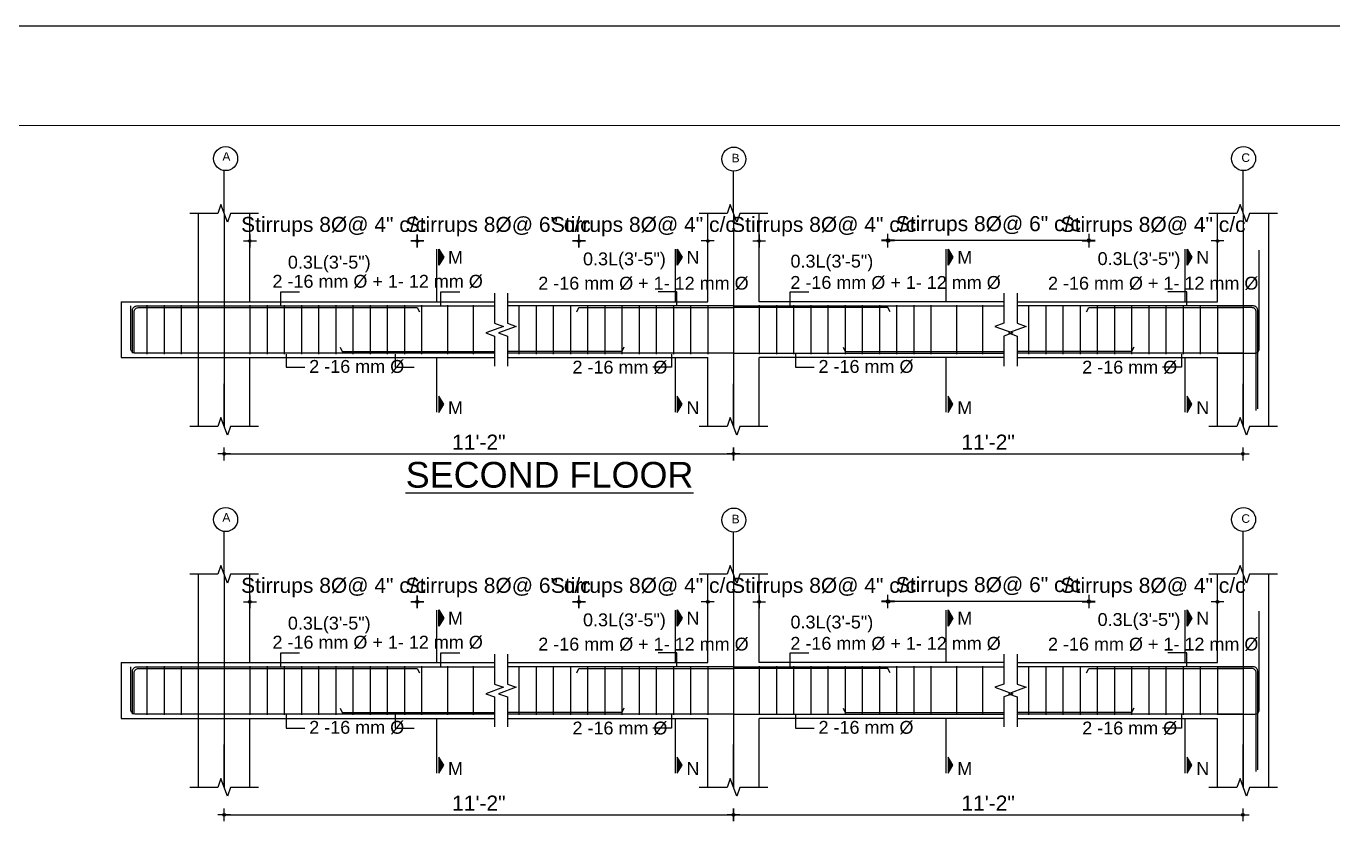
# Model space of a CAD drawing. Header units: inches. Extents: x 10143 to 20474, y -150 to 2442.
# Drawn here: x 14301 to 14910, y 1726 to 2098 of the extents above; entities that cross this region are included whole.
import ezdxf
from ezdxf.enums import TextEntityAlignment as Align

# ---------------------------------------------------------------- set-up
doc = ezdxf.new("R2010")
doc.units = ezdxf.units.IN
doc.header["$LTSCALE"] = 0.5
doc.header["$MEASUREMENT"] = 0
doc.header["$PDMODE"] = 66
doc.layers.add('DIMENSION', color=5, linetype='Continuous')
doc.layers.add('ELE1', color=3, linetype='Continuous', lineweight=9)
doc.layers.add('Toilet', color=7, linetype='Continuous', lineweight=25)
doc.styles.add('1.8', font='times.ttf', dxfattribs={"width": 0.8, "height": 6})
doc.styles.add('style1', font='arial.ttf', dxfattribs={"height": 7})
doc.dimstyles.new('1.4', dxfattribs={"dimscale": 0, "dimtxt": 6, "dimasz": 0.5, "dimexe": 2, "dimexo": 9, "dimgap": 2, "dimtad": 1, "dimdec": 0, "dimlfac": 0.5, "dimzin": 3, "dimdsep": 46, "dimlunit": 4, "dimtxsty": '1.8', "dimblk": 'DIM', "dimcen": 3, "dimdle": 3, "dimse1": 1, "dimse2": 1, "dimclrd": 256, "dimclre": 256, "dimclrt": 7, "dimadec": 1, "dimazin": 2, "dimtfac": 1, "dimtdec": 0, "dimtix": 1, "dimtofl": 0, "dimtmove": 2, "dimatfit": 3, "dimldrblk": 'ARW', "dimfxl": 2, "dimfrac": 2, "dimtolj": 2, "dimtzin": 0, "dimarcsym": 0})

# ---------------------------------------------------------------- blocks, each defined once
blk = doc.blocks.new('DIM')
at = {"layer": 'DIMENSION'}
h = blk.add_hatch(color=256, dxfattribs=at)
h.paths.add_polyline_path([(0, 1.3), (0, 0), (1.3, 0, 0.414214)])
h.paths.add_polyline_path([(1.3, 0), (0, 0), (0, -1.3, 0.414214)])
h.paths.add_polyline_path([(0, 0), (-1.3, 0, 0.414214), (0, -1.3)])
h.paths.add_polyline_path([(0, 1.3, 0.414214), (-1.3, 0), (0, 0)])
for p, q in [((-6, 0), (6, 0)), ((0, 6), (0, -6))]:
    blk.add_line(p, q, dxfattribs=at)
blk.add_circle((0, 0), 1.28, dxfattribs=at)
blk = doc.blocks.new('*D2545')
at = {"lineweight": -2, "transparency": 16777216}
for p, q in [((14405.05, 1829.06), (14404.55, 1829.06)), ((14484.05, 1829.06), (14484.55, 1829.06))]:
    blk.add_line(p, q, dxfattribs=at)
at = {"layer": 'Defpoints', "color": 0, "transparency": 16777216}
for p in [(14483.55, 1829.06), (14405.55, 1817.08), (14483.55, 1812.51)]:
    blk.add_point(p, dxfattribs=at)
at = {"lineweight": -2, "transparency": 16777216, "xscale": 0.5, "yscale": 0.5, "zscale": 0.5}
blk.add_blockref('DIM', (14405.55, 1829.06), dxfattribs=at)
at = {"lineweight": -2, "transparency": 16777216, "xscale": 0.5, "yscale": 0.5, "zscale": 0.5, "rotation": 180}
blk.add_blockref('DIM', (14483.55, 1829.06), dxfattribs=at)
at = {"color": 7, "transparency": 16777216, "insert": (14444.55, 1835.72), "char_height": 7, "attachment_point": 5, "style": 'style1'}
blk.add_mtext('\\A2;Stirrups 8%%C@ 4" c/c', dxfattribs=at)
blk = doc.blocks.new('ARW')
at = {"layer": 'DIMENSION'}
blk.add_lwpolyline([(-0.5, 0, 0, 3, 0), (-5.5, 0, 0, 0, 0), (-0.5, 0, 0, 0, 0)], format="xyseb", dxfattribs=at)
blk = doc.blocks.new('*D2546')
at = {"lineweight": -2, "transparency": 16777216}
for p, q in [((14483.05, 1829.06), (14482.55, 1829.06)), ((14559.4, 1829.06), (14559.9, 1829.06))]:
    blk.add_line(p, q, dxfattribs=at)
at = {"layer": 'Defpoints', "color": 0, "transparency": 16777216}
for p in [(14558.9, 1829.06), (14483.55, 1812.51), (14558.9, 1798)]:
    blk.add_point(p, dxfattribs=at)
at = {"lineweight": -2, "transparency": 16777216, "xscale": 0.5, "yscale": 0.5, "zscale": 0.5}
blk.add_blockref('DIM', (14483.55, 1829.06), dxfattribs=at)
at = {"lineweight": -2, "transparency": 16777216, "xscale": 0.5, "yscale": 0.5, "zscale": 0.5, "rotation": 180}
blk.add_blockref('DIM', (14558.9, 1829.06), dxfattribs=at)
at = {"color": 7, "transparency": 16777216, "insert": (14521.23, 1835.72), "char_height": 7, "attachment_point": 5, "style": 'style1'}
blk.add_mtext('\\A2;Stirrups 8%%C@ 6" c/c', dxfattribs=at)
blk = doc.blocks.new('*D2547')
at = {"lineweight": -2, "transparency": 16777216}
for p, q in [((14558.4, 1829.06), (14557.9, 1829.06)), ((14619.4, 1829.06), (14619.9, 1829.06))]:
    blk.add_line(p, q, dxfattribs=at)
at = {"layer": 'Defpoints', "color": 0, "transparency": 16777216}
for p in [(14618.9, 1829.06), (14618.9, 1815.51), (14558.9, 1798)]:
    blk.add_point(p, dxfattribs=at)
at = {"lineweight": -2, "transparency": 16777216, "xscale": 0.5, "yscale": 0.5, "zscale": 0.5}
blk.add_blockref('DIM', (14558.9, 1829.06), dxfattribs=at)
at = {"lineweight": -2, "transparency": 16777216, "xscale": 0.5, "yscale": 0.5, "zscale": 0.5, "rotation": 180}
blk.add_blockref('DIM', (14618.9, 1829.06), dxfattribs=at)
at = {"color": 7, "transparency": 16777216, "insert": (14588.9, 1835.72), "char_height": 7, "attachment_point": 5, "style": 'style1'}
blk.add_mtext('\\A2;Stirrups 8%%C@ 4" c/c', dxfattribs=at)
blk = doc.blocks.new('*D2548')
at = {"lineweight": -2, "transparency": 16777216}
for p, q in [((14642.4, 1829.06), (14641.9, 1829.06)), ((14703.4, 1829.06), (14703.9, 1829.06))]:
    blk.add_line(p, q, dxfattribs=at)
at = {"layer": 'Defpoints', "color": 0, "transparency": 16777216}
for p in [(14642.9, 1829.06), (14642.9, 1815.51), (14702.9, 1798)]:
    blk.add_point(p, dxfattribs=at)
at = {"lineweight": -2, "transparency": 16777216, "xscale": 0.5, "yscale": 0.5, "zscale": 0.5}
blk.add_blockref('DIM', (14642.9, 1829.06), dxfattribs=at)
at = {"lineweight": -2, "transparency": 16777216, "xscale": 0.5, "yscale": 0.5, "zscale": 0.5, "rotation": 180}
blk.add_blockref('DIM', (14702.9, 1829.06), dxfattribs=at)
at = {"color": 7, "transparency": 16777216, "insert": (14672.9, 1835.72), "char_height": 7, "attachment_point": 5, "style": 'style1'}
blk.add_mtext('\\A2;Stirrups 8%%C@ 4" c/c', dxfattribs=at)
blk = doc.blocks.new('*D2549')
at = {"lineweight": -2, "transparency": 16777216}
for p, q in [((14795.97, 1829.06), (14795.47, 1829.06)), ((14856.97, 1829.06), (14857.47, 1829.06))]:
    blk.add_line(p, q, dxfattribs=at)
at = {"layer": 'Defpoints', "color": 0, "transparency": 16777216}
for p in [(14856.47, 1829.06), (14856.47, 1815.51), (14796.47, 1798)]:
    blk.add_point(p, dxfattribs=at)
at = {"lineweight": -2, "transparency": 16777216, "xscale": 0.5, "yscale": 0.5, "zscale": 0.5}
blk.add_blockref('DIM', (14796.47, 1829.06), dxfattribs=at)
at = {"lineweight": -2, "transparency": 16777216, "xscale": 0.5, "yscale": 0.5, "zscale": 0.5, "rotation": 180}
blk.add_blockref('DIM', (14856.47, 1829.06), dxfattribs=at)
at = {"color": 7, "transparency": 16777216, "insert": (14826.47, 1835.72), "char_height": 7, "attachment_point": 5, "style": 'style1'}
blk.add_mtext('\\A2;Stirrups 8%%C@ 4" c/c', dxfattribs=at)
blk = doc.blocks.new('*D2552')
at = {"lineweight": -2, "transparency": 16777216}
blk.add_line((14703.4, 1829.43), (14795.97, 1829.43), dxfattribs=at)
at = {"layer": 'Defpoints', "color": 0, "transparency": 16777216}
for p in [(14796.47, 1829.43), (14702.9, 1798), (14796.47, 1798)]:
    blk.add_point(p, dxfattribs=at)
at = {"lineweight": -2, "transparency": 16777216, "xscale": 0.5, "yscale": 0.5, "zscale": 0.5, "rotation": 180}
blk.add_blockref('DIM', (14702.9, 1829.43), dxfattribs=at)
at = {"lineweight": -2, "transparency": 16777216, "xscale": 0.5, "yscale": 0.5, "zscale": 0.5}
blk.add_blockref('DIM', (14796.47, 1829.43), dxfattribs=at)
at = {"color": 7, "transparency": 16777216, "insert": (14749.69, 1836.09), "char_height": 7, "attachment_point": 5, "style": 'style1'}
blk.add_mtext('\\A2;Stirrups 8%%C@ 6" c/c', dxfattribs=at)
blk = doc.blocks.new('*D2544')
at = {"lineweight": -2, "transparency": 16777216}
blk.add_line((14394.05, 1729.75), (14630.4, 1729.75), dxfattribs=at)
at = {"layer": 'Defpoints', "color": 0, "transparency": 16777216}
for p in [(14393.55, 1742.56), (14630.9, 1742.56), (14630.9, 1729.75)]:
    blk.add_point(p, dxfattribs=at)
at = {"lineweight": -2, "transparency": 16777216, "xscale": 0.5, "yscale": 0.5, "zscale": 0.5, "rotation": 180}
blk.add_blockref('DIM', (14393.55, 1729.75), dxfattribs=at)
at = {"lineweight": -2, "transparency": 16777216, "xscale": 0.5, "yscale": 0.5, "zscale": 0.5}
blk.add_blockref('DIM', (14630.9, 1729.75), dxfattribs=at)
at = {"color": 7, "transparency": 16777216, "insert": (14512.23, 1735.26), "char_height": 7, "attachment_point": 5, "style": 'style1'}
blk.add_mtext('\\A2;{\\fArial TUR|b0|i0|c162|p34;11\'-}2{\\fArial TUR|b0|i0|c162|p34;"}', dxfattribs=at)
blk = doc.blocks.new('*D2550')
at = {"lineweight": -2, "transparency": 16777216}
blk.add_line((14631.4, 1729.75), (14867.75, 1729.75), dxfattribs=at)
at = {"layer": 'Defpoints', "color": 0, "transparency": 16777216}
for p in [(14630.9, 1742.56), (14868.25, 1742.56), (14868.25, 1729.75)]:
    blk.add_point(p, dxfattribs=at)
at = {"lineweight": -2, "transparency": 16777216, "xscale": 0.5, "yscale": 0.5, "zscale": 0.5, "rotation": 180}
blk.add_blockref('DIM', (14630.9, 1729.75), dxfattribs=at)
at = {"lineweight": -2, "transparency": 16777216, "xscale": 0.5, "yscale": 0.5, "zscale": 0.5}
blk.add_blockref('DIM', (14868.25, 1729.75), dxfattribs=at)
at = {"color": 7, "transparency": 16777216, "insert": (14749.58, 1735.26), "char_height": 7, "attachment_point": 5, "style": 'style1'}
blk.add_mtext('\\A2;{\\fArial TUR|b0|i0|c162|p34;1}1{\\fArial TUR|b0|i0|c162|p34;\'-}2{\\fArial TUR|b0|i0|c162|p34;"}', dxfattribs=at)
blk = doc.blocks.new('*D2553')
at = {"lineweight": -2, "transparency": 16777216}
for p, q in [((14405.05, 1997.35), (14404.55, 1997.35)), ((14484.05, 1997.35), (14484.55, 1997.35))]:
    blk.add_line(p, q, dxfattribs=at)
at = {"layer": 'Defpoints', "color": 0, "transparency": 16777216}
for p in [(14483.55, 1997.35), (14405.55, 1985.37), (14483.55, 1980.81)]:
    blk.add_point(p, dxfattribs=at)
at = {"lineweight": -2, "transparency": 16777216, "xscale": 0.5, "yscale": 0.5, "zscale": 0.5}
blk.add_blockref('DIM', (14405.55, 1997.35), dxfattribs=at)
at = {"lineweight": -2, "transparency": 16777216, "xscale": 0.5, "yscale": 0.5, "zscale": 0.5, "rotation": 180}
blk.add_blockref('DIM', (14483.55, 1997.35), dxfattribs=at)
at = {"color": 7, "transparency": 16777216, "insert": (14444.55, 2004.01), "char_height": 7, "attachment_point": 5, "style": 'style1'}
blk.add_mtext('\\A2;Stirrups 8%%C@ 4" c/c', dxfattribs=at)
blk = doc.blocks.new('*D2554')
at = {"lineweight": -2, "transparency": 16777216}
for p, q in [((14483.05, 1997.35), (14482.55, 1997.35)), ((14559.4, 1997.35), (14559.9, 1997.35))]:
    blk.add_line(p, q, dxfattribs=at)
at = {"layer": 'Defpoints', "color": 0, "transparency": 16777216}
for p in [(14558.9, 1997.35), (14483.55, 1980.81), (14558.9, 1966.29)]:
    blk.add_point(p, dxfattribs=at)
at = {"lineweight": -2, "transparency": 16777216, "xscale": 0.5, "yscale": 0.5, "zscale": 0.5}
blk.add_blockref('DIM', (14483.55, 1997.35), dxfattribs=at)
at = {"lineweight": -2, "transparency": 16777216, "xscale": 0.5, "yscale": 0.5, "zscale": 0.5, "rotation": 180}
blk.add_blockref('DIM', (14558.9, 1997.35), dxfattribs=at)
at = {"color": 7, "transparency": 16777216, "insert": (14521.23, 2004.01), "char_height": 7, "attachment_point": 5, "style": 'style1'}
blk.add_mtext('\\A2;Stirrups 8%%C@ 6" c/c', dxfattribs=at)
blk = doc.blocks.new('*D2555')
at = {"lineweight": -2, "transparency": 16777216}
for p, q in [((14558.4, 1997.35), (14557.9, 1997.35)), ((14619.4, 1997.35), (14619.9, 1997.35))]:
    blk.add_line(p, q, dxfattribs=at)
at = {"layer": 'Defpoints', "color": 0, "transparency": 16777216}
for p in [(14618.9, 1997.35), (14618.9, 1983.81), (14558.9, 1966.29)]:
    blk.add_point(p, dxfattribs=at)
at = {"lineweight": -2, "transparency": 16777216, "xscale": 0.5, "yscale": 0.5, "zscale": 0.5}
blk.add_blockref('DIM', (14558.9, 1997.35), dxfattribs=at)
at = {"lineweight": -2, "transparency": 16777216, "xscale": 0.5, "yscale": 0.5, "zscale": 0.5, "rotation": 180}
blk.add_blockref('DIM', (14618.9, 1997.35), dxfattribs=at)
at = {"color": 7, "transparency": 16777216, "insert": (14588.9, 2004.01), "char_height": 7, "attachment_point": 5, "style": 'style1'}
blk.add_mtext('\\A2;Stirrups 8%%C@ 4" c/c', dxfattribs=at)
blk = doc.blocks.new('*D2556')
at = {"lineweight": -2, "transparency": 16777216}
for p, q in [((14642.4, 1997.35), (14641.9, 1997.35)), ((14703.4, 1997.35), (14703.9, 1997.35))]:
    blk.add_line(p, q, dxfattribs=at)
at = {"layer": 'Defpoints', "color": 0, "transparency": 16777216}
for p in [(14642.9, 1997.35), (14642.9, 1983.81), (14702.9, 1966.29)]:
    blk.add_point(p, dxfattribs=at)
at = {"lineweight": -2, "transparency": 16777216, "xscale": 0.5, "yscale": 0.5, "zscale": 0.5}
blk.add_blockref('DIM', (14642.9, 1997.35), dxfattribs=at)
at = {"lineweight": -2, "transparency": 16777216, "xscale": 0.5, "yscale": 0.5, "zscale": 0.5, "rotation": 180}
blk.add_blockref('DIM', (14702.9, 1997.35), dxfattribs=at)
at = {"color": 7, "transparency": 16777216, "insert": (14672.9, 2004.01), "char_height": 7, "attachment_point": 5, "style": 'style1'}
blk.add_mtext('\\A2;Stirrups 8%%C@ 4" c/c', dxfattribs=at)
blk = doc.blocks.new('*D2557')
at = {"lineweight": -2, "transparency": 16777216}
for p, q in [((14795.97, 1997.35), (14795.47, 1997.35)), ((14856.97, 1997.35), (14857.47, 1997.35))]:
    blk.add_line(p, q, dxfattribs=at)
at = {"layer": 'Defpoints', "color": 0, "transparency": 16777216}
for p in [(14856.47, 1997.35), (14856.47, 1983.81), (14796.47, 1966.29)]:
    blk.add_point(p, dxfattribs=at)
at = {"lineweight": -2, "transparency": 16777216, "xscale": 0.5, "yscale": 0.5, "zscale": 0.5}
blk.add_blockref('DIM', (14796.47, 1997.35), dxfattribs=at)
at = {"lineweight": -2, "transparency": 16777216, "xscale": 0.5, "yscale": 0.5, "zscale": 0.5, "rotation": 180}
blk.add_blockref('DIM', (14856.47, 1997.35), dxfattribs=at)
at = {"color": 7, "transparency": 16777216, "insert": (14826.47, 2004.01), "char_height": 7, "attachment_point": 5, "style": 'style1'}
blk.add_mtext('\\A2;Stirrups 8%%C@ 4" c/c', dxfattribs=at)
blk = doc.blocks.new('*D2560')
at = {"lineweight": -2, "transparency": 16777216}
blk.add_line((14703.4, 1997.72), (14795.97, 1997.72), dxfattribs=at)
at = {"layer": 'Defpoints', "color": 0, "transparency": 16777216}
for p in [(14796.47, 1997.72), (14702.9, 1966.29), (14796.47, 1966.29)]:
    blk.add_point(p, dxfattribs=at)
at = {"lineweight": -2, "transparency": 16777216, "xscale": 0.5, "yscale": 0.5, "zscale": 0.5, "rotation": 180}
blk.add_blockref('DIM', (14702.9, 1997.72), dxfattribs=at)
at = {"lineweight": -2, "transparency": 16777216, "xscale": 0.5, "yscale": 0.5, "zscale": 0.5}
blk.add_blockref('DIM', (14796.47, 1997.72), dxfattribs=at)
at = {"color": 7, "transparency": 16777216, "insert": (14749.69, 2004.38), "char_height": 7, "attachment_point": 5, "style": 'style1'}
blk.add_mtext('\\A2;Stirrups 8%%C@ 6" c/c', dxfattribs=at)
blk = doc.blocks.new('*D2558')
at = {"lineweight": -2, "transparency": 16777216}
blk.add_line((14394.05, 1898.04), (14630.4, 1898.04), dxfattribs=at)
at = {"layer": 'Defpoints', "color": 0, "transparency": 16777216}
for p in [(14393.55, 1910.85), (14630.9, 1910.85), (14630.9, 1898.04)]:
    blk.add_point(p, dxfattribs=at)
at = {"lineweight": -2, "transparency": 16777216, "xscale": 0.5, "yscale": 0.5, "zscale": 0.5, "rotation": 180}
blk.add_blockref('DIM', (14393.55, 1898.04), dxfattribs=at)
at = {"lineweight": -2, "transparency": 16777216, "xscale": 0.5, "yscale": 0.5, "zscale": 0.5}
blk.add_blockref('DIM', (14630.9, 1898.04), dxfattribs=at)
at = {"color": 7, "transparency": 16777216, "insert": (14512.23, 1903.56), "char_height": 7, "attachment_point": 5, "style": 'style1'}
blk.add_mtext('\\A2;{\\fArial TUR|b0|i0|c162|p34;11\'-}2{\\fArial TUR|b0|i0|c162|p34;"}', dxfattribs=at)
blk = doc.blocks.new('*D2559')
at = {"lineweight": -2, "transparency": 16777216}
blk.add_line((14631.4, 1898.04), (14867.75, 1898.04), dxfattribs=at)
at = {"layer": 'Defpoints', "color": 0, "transparency": 16777216}
for p in [(14630.9, 1910.85), (14868.25, 1910.85), (14868.25, 1898.04)]:
    blk.add_point(p, dxfattribs=at)
at = {"lineweight": -2, "transparency": 16777216, "xscale": 0.5, "yscale": 0.5, "zscale": 0.5, "rotation": 180}
blk.add_blockref('DIM', (14630.9, 1898.04), dxfattribs=at)
at = {"lineweight": -2, "transparency": 16777216, "xscale": 0.5, "yscale": 0.5, "zscale": 0.5}
blk.add_blockref('DIM', (14868.25, 1898.04), dxfattribs=at)
at = {"color": 7, "transparency": 16777216, "insert": (14749.58, 1903.56), "char_height": 7, "attachment_point": 5, "style": 'style1'}
blk.add_mtext('\\A2;{\\fArial TUR|b0|i0|c162|p34;1}1{\\fArial TUR|b0|i0|c162|p34;\'-}2{\\fArial TUR|b0|i0|c162|p34;"}', dxfattribs=at)

msp = doc.modelspace()

# ---------------------------------------------------------------- hatches: boundary and pattern name
for points in [[(14493.54, 1993.59), (14493.54, 1986.09), (14495.85, 1989.84)], [(14604.7, 1993.59), (14604.7, 1986.09), (14607.01, 1989.84)], [(14730.89, 1993.59), (14730.89, 1986.09), (14733.2, 1989.84)], [(14842.27, 1993.59), (14842.27, 1986.09), (14844.58, 1989.84)], [(14493.54, 1917.45), (14493.54, 1924.95), (14495.85, 1921.2)], [(14604.7, 1917.45), (14604.7, 1924.95), (14607.01, 1921.2)], [(14730.89, 1917.45), (14730.89, 1924.95), (14733.2, 1921.2)], [(14842.27, 1917.45), (14842.27, 1924.95), (14844.58, 1921.2)], [(14493.54, 1825.3), (14493.54, 1817.8), (14495.85, 1821.55)], [(14604.7, 1825.3), (14604.7, 1817.8), (14607.01, 1821.55)], [(14730.89, 1825.3), (14730.89, 1817.8), (14733.2, 1821.55)], [(14842.27, 1825.3), (14842.27, 1817.8), (14844.58, 1821.55)], [(14493.54, 1749.16), (14493.54, 1756.66), (14495.85, 1752.91)], [(14604.7, 1749.16), (14604.7, 1756.66), (14607.01, 1752.91)], [(14730.89, 1749.16), (14730.89, 1756.66), (14733.2, 1752.91)], [(14842.27, 1749.16), (14842.27, 1756.66), (14844.58, 1752.91)]]:
    msp.add_hatch(color=256).paths.add_polyline_path(points)

# ---------------------------------------------------------------- linework, layer by layer
for p, q in [((14393.55, 2010.21), (14393.55, 2030.16)), ((14630.9, 2010.21), (14630.9, 2030.16)), ((14868.47, 2010.21), (14868.47, 2030.16)), ((14381.55, 1943.04), (14381.55, 2010.21)), ((14393.55, 2010.21), (14393.55, 1910.85)), ((14405.55, 1969.04), (14405.55, 2010.21)), ((14618.9, 1969.04), (14618.9, 2010.21)), ((14630.9, 2010.21), (14630.9, 1910.85)), ((14642.9, 1969.04), (14642.9, 2010.21)), ((14856.47, 1969.04), (14856.47, 2010.21)), ((14868.47, 2010.21), (14868.47, 1910.85)), ((14880.47, 1966.29), (14880.47, 2010.21)), ((14492.68, 1969.04), (14492.68, 1993.54)), ((14603.85, 1969.04), (14603.85, 1993.54)), ((14730.04, 1969.04), (14730.04, 1993.54)), ((14841.41, 1969.04), (14841.41, 1993.54)), ((14345.55, 1969.04), (14519.55, 1969.04)), ((14357.55, 1967.44), (14357.55, 1944.64)), ((14365.55, 1967.44), (14365.55, 1944.64)), ((14373.55, 1967.44), (14373.55, 1944.64)), ((14405.55, 1967.44), (14405.55, 1944.64)), ((14413.55, 1967.44), (14413.55, 1944.64)), ((14421.55, 1967.44), (14421.55, 1944.64)), ((14429.55, 1967.44), (14429.55, 1944.64)), ((14437.55, 1967.44), (14437.55, 1944.64)), ((14445.55, 1967.44), (14445.55, 1944.64)), ((14453.55, 1967.44), (14453.55, 1944.64)), ((14461.55, 1967.44), (14461.55, 1944.64)), ((14469.55, 1967.44), (14469.55, 1944.64)), ((14477.55, 1967.44), (14477.55, 1944.64)), ((14485.55, 1967.44), (14485.55, 1944.64)), ((14497.55, 1967.44), (14497.55, 1944.64)), ((14509.55, 1967.44), (14509.55, 1944.64)), ((14525.55, 1969.04), (14618.9, 1969.04)), ((14530.9, 1967.44), (14530.9, 1944.64)), ((14538.9, 1967.44), (14538.9, 1944.64)), ((14546.9, 1967.44), (14546.9, 1944.64)), ((14554.9, 1967.44), (14554.9, 1944.64)), ((14562.9, 1967.44), (14562.9, 1944.64)), ((14570.9, 1967.44), (14570.9, 1944.64)), ((14578.9, 1967.44), (14578.9, 1944.64)), ((14586.9, 1967.44), (14586.9, 1944.64)), ((14594.9, 1967.44), (14594.9, 1944.64)), ((14602.9, 1967.44), (14602.9, 1944.64)), ((14610.9, 1967.44), (14610.9, 1944.64)), ((14618.9, 1967.44), (14618.9, 1944.64)), ((14756.9, 1969.04), (14642.9, 1969.04)), ((14642.9, 1967.44), (14642.9, 1944.64)), ((14650.9, 1967.44), (14650.9, 1944.64)), ((14658.9, 1967.44), (14658.9, 1944.64)), ((14666.9, 1967.44), (14666.9, 1944.64)), ((14674.9, 1967.44), (14674.9, 1944.64)), ((14682.9, 1967.44), (14682.9, 1944.64)), ((14690.9, 1967.44), (14690.9, 1944.64)), ((14698.9, 1967.44), (14698.9, 1944.64)), ((14706.9, 1967.44), (14706.9, 1944.64)), ((14714.9, 1967.44), (14714.9, 1944.64)), ((14722.9, 1967.44), (14722.9, 1944.64)), ((14734.9, 1967.44), (14734.9, 1944.64)), ((14746.9, 1967.44), (14746.9, 1944.64)), ((14763.12, 1969.04), (14856.47, 1969.04)), ((14768.47, 1967.44), (14768.47, 1944.64)), ((14776.47, 1967.44), (14776.47, 1944.64)), ((14784.47, 1967.44), (14784.47, 1944.64)), ((14792.47, 1967.44), (14792.47, 1944.64)), ((14800.47, 1967.44), (14800.47, 1944.64)), ((14808.47, 1967.44), (14808.47, 1944.64)), ((14816.47, 1967.44), (14816.47, 1944.64)), ((14824.47, 1967.44), (14824.47, 1944.64)), ((14832.47, 1967.44), (14832.47, 1944.64)), ((14840.47, 1967.44), (14840.47, 1944.64)), ((14848.47, 1967.44), (14848.47, 1944.64)), ((14856.47, 1967.44), (14856.47, 1944.64)), ((14630.9, 1967.04), (14525.55, 1967.04)), ((14630.9, 1967.04), (14756.9, 1967.04)), ((14868.47, 1967.04), (14763.12, 1967.04)), ((14880.47, 1910.85), (14880.47, 1966.29)), ((14345.55, 1943.04), (14519.55, 1943.04)), ((14381.55, 1910.85), (14381.55, 1943.04)), ((14405.55, 1910.85), (14405.55, 1943.04)), ((14492.68, 1917.5), (14492.68, 1943.04)), ((14630.9, 1945.04), (14525.55, 1945.04)), ((14525.55, 1943.04), (14618.9, 1943.04)), ((14603.85, 1917.5), (14603.85, 1943.04)), ((14618.9, 1910.85), (14618.9, 1943.04)), ((14630.9, 1945.04), (14756.9, 1945.04)), ((14756.9, 1943.04), (14642.9, 1943.04)), ((14642.9, 1910.85), (14642.9, 1943.04)), ((14730.04, 1917.5), (14730.04, 1943.04)), ((14868.47, 1945.04), (14763.12, 1945.04)), ((14763.12, 1943.04), (14856.47, 1943.04)), ((14841.41, 1917.5), (14841.41, 1943.04)), ((14856.47, 1910.85), (14856.47, 1943.04)), ((14393.55, 1910.85), (14393.55, 1930.8)), ((14630.9, 1910.85), (14630.9, 1930.8)), ((14868.47, 1910.85), (14868.47, 1930.8)), ((14393.55, 1841.92), (14393.55, 1861.87)), ((14630.9, 1841.92), (14630.9, 1861.87)), ((14868.47, 1841.92), (14868.47, 1861.87)), ((14381.55, 1774.75), (14381.55, 1841.92)), ((14393.55, 1841.92), (14393.55, 1742.56)), ((14405.55, 1800.75), (14405.55, 1841.92)), ((14618.9, 1800.75), (14618.9, 1841.92)), ((14630.9, 1841.92), (14630.9, 1742.56)), ((14642.9, 1800.75), (14642.9, 1841.92)), ((14856.47, 1800.75), (14856.47, 1841.92)), ((14868.47, 1841.92), (14868.47, 1742.56)), ((14880.47, 1798), (14880.47, 1841.92)), ((14492.68, 1800.75), (14492.68, 1825.25)), ((14603.85, 1800.75), (14603.85, 1825.25)), ((14730.04, 1800.75), (14730.04, 1825.25)), ((14841.41, 1800.75), (14841.41, 1825.25)), ((14345.55, 1800.75), (14519.55, 1800.75)), ((14357.55, 1799.15), (14357.55, 1776.35)), ((14365.55, 1799.15), (14365.55, 1776.35)), ((14373.55, 1799.15), (14373.55, 1776.35)), ((14405.55, 1799.15), (14405.55, 1776.35)), ((14413.55, 1799.15), (14413.55, 1776.35)), ((14421.55, 1799.15), (14421.55, 1776.35)), ((14429.55, 1799.15), (14429.55, 1776.35)), ((14437.55, 1799.15), (14437.55, 1776.35)), ((14445.55, 1799.15), (14445.55, 1776.35)), ((14453.55, 1799.15), (14453.55, 1776.35)), ((14461.55, 1799.15), (14461.55, 1776.35)), ((14469.55, 1799.15), (14469.55, 1776.35)), ((14477.55, 1799.15), (14477.55, 1776.35)), ((14485.55, 1799.15), (14485.55, 1776.35)), ((14497.55, 1799.15), (14497.55, 1776.35)), ((14509.55, 1799.15), (14509.55, 1776.35)), ((14525.55, 1800.75), (14618.9, 1800.75)), ((14630.9, 1798.75), (14525.55, 1798.75)), ((14530.9, 1799.15), (14530.9, 1776.35)), ((14538.9, 1799.15), (14538.9, 1776.35)), ((14546.9, 1799.15), (14546.9, 1776.35)), ((14554.9, 1799.15), (14554.9, 1776.35)), ((14562.9, 1799.15), (14562.9, 1776.35)), ((14570.9, 1799.15), (14570.9, 1776.35)), ((14578.9, 1799.15), (14578.9, 1776.35)), ((14586.9, 1799.15), (14586.9, 1776.35)), ((14594.9, 1799.15), (14594.9, 1776.35)), ((14602.9, 1799.15), (14602.9, 1776.35)), ((14610.9, 1799.15), (14610.9, 1776.35)), ((14618.9, 1799.15), (14618.9, 1776.35)), ((14630.9, 1798.75), (14756.9, 1798.75)), ((14756.9, 1800.75), (14642.9, 1800.75)), ((14642.9, 1799.15), (14642.9, 1776.35)), ((14650.9, 1799.15), (14650.9, 1776.35)), ((14658.9, 1799.15), (14658.9, 1776.35)), ((14666.9, 1799.15), (14666.9, 1776.35)), ((14674.9, 1799.15), (14674.9, 1776.35)), ((14682.9, 1799.15), (14682.9, 1776.35)), ((14690.9, 1799.15), (14690.9, 1776.35)), ((14698.9, 1799.15), (14698.9, 1776.35)), ((14706.9, 1799.15), (14706.9, 1776.35)), ((14714.9, 1799.15), (14714.9, 1776.35)), ((14722.9, 1799.15), (14722.9, 1776.35)), ((14734.9, 1799.15), (14734.9, 1776.35)), ((14746.9, 1799.15), (14746.9, 1776.35)), ((14763.12, 1800.75), (14856.47, 1800.75)), ((14868.47, 1798.75), (14763.12, 1798.75)), ((14768.47, 1799.15), (14768.47, 1776.35)), ((14776.47, 1799.15), (14776.47, 1776.35)), ((14784.47, 1799.15), (14784.47, 1776.35)), ((14792.47, 1799.15), (14792.47, 1776.35)), ((14800.47, 1799.15), (14800.47, 1776.35)), ((14808.47, 1799.15), (14808.47, 1776.35)), ((14816.47, 1799.15), (14816.47, 1776.35)), ((14824.47, 1799.15), (14824.47, 1776.35)), ((14832.47, 1799.15), (14832.47, 1776.35)), ((14840.47, 1799.15), (14840.47, 1776.35)), ((14848.47, 1799.15), (14848.47, 1776.35)), ((14856.47, 1799.15), (14856.47, 1776.35)), ((14880.47, 1742.56), (14880.47, 1798)), ((14345.55, 1774.75), (14519.55, 1774.75)), ((14381.55, 1742.56), (14381.55, 1774.75)), ((14405.55, 1742.56), (14405.55, 1774.75)), ((14492.68, 1749.21), (14492.68, 1774.75)), ((14630.9, 1776.75), (14525.55, 1776.75)), ((14525.55, 1774.75), (14618.9, 1774.75)), ((14603.85, 1749.21), (14603.85, 1774.75)), ((14618.9, 1742.56), (14618.9, 1774.75)), ((14630.9, 1776.75), (14756.9, 1776.75)), ((14756.9, 1774.75), (14642.9, 1774.75)), ((14642.9, 1742.56), (14642.9, 1774.75)), ((14730.04, 1749.21), (14730.04, 1774.75)), ((14868.47, 1776.75), (14763.12, 1776.75)), ((14763.12, 1774.75), (14856.47, 1774.75)), ((14841.41, 1749.21), (14841.41, 1774.75)), ((14856.47, 1742.56), (14856.47, 1774.75)), ((14393.55, 1742.56), (14393.55, 1762.51)), ((14630.9, 1742.56), (14630.9, 1762.51)), ((14868.47, 1742.56), (14868.47, 1762.51))]:
    msp.add_line(p, q)
for points in [[(14409.55, 2010.21), (14396.55, 2010.21), (14395.05, 2006.09), (14392.05, 2014.33), (14390.55, 2010.21), (14377.55, 2010.21)], [(14646.9, 2010.21), (14633.9, 2010.21), (14632.4, 2006.09), (14629.4, 2014.33), (14627.9, 2010.21), (14614.9, 2010.21)], [(14884.47, 2010.21), (14871.47, 2010.21), (14869.97, 2006.09), (14866.97, 2014.33), (14865.47, 2010.21), (14852.47, 2010.21)], [(14493.54, 1986.09), (14493.54, 1993.59), (14495.85, 1989.84), (14493.54, 1986.09)], [(14604.7, 1986.09), (14604.7, 1993.59), (14607.01, 1989.84), (14604.7, 1986.09)], [(14730.89, 1986.09), (14730.89, 1993.59), (14733.2, 1989.84), (14730.89, 1986.09)], [(14842.27, 1986.09), (14842.27, 1993.59), (14844.58, 1989.84), (14842.27, 1986.09)], [(14519.55, 1973.04), (14519.55, 1959.04), (14523.67, 1957.54), (14515.43, 1954.54), (14519.55, 1953.04), (14519.55, 1939.04)], [(14519.55, 1973.04), (14519.55, 1959.04), (14523.67, 1957.54), (14515.43, 1954.54), (14519.55, 1953.04), (14519.55, 1939.04)], [(14525.55, 1973.04), (14525.55, 1959.04), (14529.67, 1957.54), (14521.43, 1954.54), (14525.55, 1953.04), (14525.55, 1939.04)], [(14525.55, 1973.04), (14525.55, 1959.04), (14529.67, 1957.54), (14521.43, 1954.54), (14525.55, 1953.04), (14525.55, 1939.04)], [(14756.9, 1973.04), (14756.9, 1959.04), (14752.78, 1957.54), (14761.02, 1954.54), (14756.9, 1953.04), (14756.9, 1939.04)], [(14756.9, 1973.04), (14756.9, 1959.04), (14752.78, 1957.54), (14761.02, 1954.54), (14756.9, 1953.04), (14756.9, 1939.04)], [(14763.12, 1973.04), (14763.12, 1959.04), (14767.24, 1957.54), (14759, 1954.54), (14763.12, 1953.04), (14763.12, 1939.04)], [(14763.12, 1973.04), (14763.12, 1959.04), (14767.24, 1957.54), (14759, 1954.54), (14763.12, 1953.04), (14763.12, 1939.04)], [(14393.55, 1967.04), (14519.55, 1967.04)], [(14393.55, 1966.29), (14483.55, 1966.29), (14484.51, 1964.29)], [(14557.86, 1964.29), (14558.9, 1966.29), (14630.9, 1966.29)], [(14703.95, 1964.29), (14702.9, 1966.29), (14630.9, 1966.29)], [(14795.43, 1964.29), (14796.47, 1966.29), (14868.47, 1966.29)], [(14519.55, 1945.04), (14393.55, 1945.04)], [(14447.6, 1947.79), (14448.55, 1945.79), (14519.55, 1945.79)], [(14579.86, 1947.79), (14578.9, 1945.79), (14525.55, 1945.79)], [(14681.95, 1947.79), (14682.9, 1945.79), (14756.9, 1945.79)], [(14817.43, 1947.79), (14816.47, 1945.79), (14763.12, 1945.79)], [(14493.54, 1924.95), (14493.54, 1917.45), (14495.85, 1921.2), (14493.54, 1924.95)], [(14604.7, 1924.95), (14604.7, 1917.45), (14607.01, 1921.2), (14604.7, 1924.95)], [(14730.89, 1924.95), (14730.89, 1917.45), (14733.2, 1921.2), (14730.89, 1924.95)], [(14842.27, 1924.95), (14842.27, 1917.45), (14844.58, 1921.2), (14842.27, 1924.95)], [(14409.55, 1910.85), (14396.55, 1910.85), (14395.05, 1906.73), (14392.05, 1914.97), (14390.55, 1910.85), (14377.55, 1910.85)], [(14646.9, 1910.85), (14633.9, 1910.85), (14632.4, 1906.73), (14629.4, 1914.97), (14627.9, 1910.85), (14614.9, 1910.85)], [(14884.47, 1910.85), (14871.47, 1910.85), (14869.97, 1906.73), (14866.97, 1914.97), (14865.47, 1910.85), (14852.47, 1910.85)], [(14409.55, 1841.92), (14396.55, 1841.92), (14395.05, 1837.8), (14392.05, 1846.04), (14390.55, 1841.92), (14377.55, 1841.92)], [(14646.9, 1841.92), (14633.9, 1841.92), (14632.4, 1837.8), (14629.4, 1846.04), (14627.9, 1841.92), (14614.9, 1841.92)], [(14884.47, 1841.92), (14871.47, 1841.92), (14869.97, 1837.8), (14866.97, 1846.04), (14865.47, 1841.92), (14852.47, 1841.92)], [(14493.54, 1817.8), (14493.54, 1825.3), (14495.85, 1821.55), (14493.54, 1817.8)], [(14604.7, 1817.8), (14604.7, 1825.3), (14607.01, 1821.55), (14604.7, 1817.8)], [(14730.89, 1817.8), (14730.89, 1825.3), (14733.2, 1821.55), (14730.89, 1817.8)], [(14842.27, 1817.8), (14842.27, 1825.3), (14844.58, 1821.55), (14842.27, 1817.8)], [(14519.55, 1804.75), (14519.55, 1790.75), (14523.67, 1789.25), (14515.43, 1786.25), (14519.55, 1784.75), (14519.55, 1770.75)], [(14519.55, 1804.75), (14519.55, 1790.75), (14523.67, 1789.25), (14515.43, 1786.25), (14519.55, 1784.75), (14519.55, 1770.75)], [(14525.55, 1804.75), (14525.55, 1790.75), (14529.67, 1789.25), (14521.43, 1786.25), (14525.55, 1784.75), (14525.55, 1770.75)], [(14525.55, 1804.75), (14525.55, 1790.75), (14529.67, 1789.25), (14521.43, 1786.25), (14525.55, 1784.75), (14525.55, 1770.75)], [(14756.9, 1804.75), (14756.9, 1790.75), (14752.78, 1789.25), (14761.02, 1786.25), (14756.9, 1784.75), (14756.9, 1770.75)], [(14756.9, 1804.75), (14756.9, 1790.75), (14752.78, 1789.25), (14761.02, 1786.25), (14756.9, 1784.75), (14756.9, 1770.75)], [(14763.12, 1804.75), (14763.12, 1790.75), (14767.24, 1789.25), (14759, 1786.25), (14763.12, 1784.75), (14763.12, 1770.75)], [(14763.12, 1804.75), (14763.12, 1790.75), (14767.24, 1789.25), (14759, 1786.25), (14763.12, 1784.75), (14763.12, 1770.75)], [(14393.55, 1798.75), (14519.55, 1798.75)], [(14393.55, 1798), (14483.55, 1798), (14484.51, 1796)], [(14557.86, 1796), (14558.9, 1798), (14630.9, 1798)], [(14703.95, 1796), (14702.9, 1798), (14630.9, 1798)], [(14795.43, 1796), (14796.47, 1798), (14868.47, 1798)], [(14447.6, 1779.5), (14448.55, 1777.5), (14519.55, 1777.5)], [(14579.86, 1779.5), (14578.9, 1777.5), (14525.55, 1777.5)], [(14681.95, 1779.5), (14682.9, 1777.5), (14756.9, 1777.5)], [(14817.43, 1779.5), (14816.47, 1777.5), (14763.12, 1777.5)], [(14519.55, 1776.75), (14393.55, 1776.75)], [(14493.54, 1756.66), (14493.54, 1749.16), (14495.85, 1752.91), (14493.54, 1756.66)], [(14604.7, 1756.66), (14604.7, 1749.16), (14607.01, 1752.91), (14604.7, 1756.66)], [(14730.89, 1756.66), (14730.89, 1749.16), (14733.2, 1752.91), (14730.89, 1756.66)], [(14842.27, 1756.66), (14842.27, 1749.16), (14844.58, 1752.91), (14842.27, 1756.66)], [(14409.55, 1742.56), (14396.55, 1742.56), (14395.05, 1738.44), (14392.05, 1746.68), (14390.55, 1742.56), (14377.55, 1742.56)], [(14646.9, 1742.56), (14633.9, 1742.56), (14632.4, 1738.44), (14629.4, 1746.68), (14627.9, 1742.56), (14614.9, 1742.56)], [(14884.47, 1742.56), (14871.47, 1742.56), (14869.97, 1738.44), (14866.97, 1746.68), (14865.47, 1742.56), (14852.47, 1742.56)]]:
    msp.add_lwpolyline(points)
for points in [[(14856.47, 1945.04), (14873.95, 1945.04, 0.414214), (14875.97, 1947.06), (14875.97, 1993.04)], [(14405.55, 1945.04), (14352.07, 1945.04, -0.414214), (14350.05, 1947.06), (14350.05, 1967.04)], [(14350.8, 1945.04), (14350.8, 1965.03, -0.414214), (14352.82, 1967.04), (14405.55, 1967.04)], [(14351.55, 1945.04), (14351.55, 1964.28, -0.414214), (14353.57, 1966.29), (14405.55, 1966.29)], [(14875.22, 1919.04), (14875.22, 1965.03, 0.414214), (14873.2, 1967.04), (14856.47, 1967.04)], [(14874.47, 1918.29), (14874.47, 1964.28, 0.414214), (14872.45, 1966.29), (14856.47, 1966.29)], [(14856.47, 1776.75), (14873.95, 1776.75, 0.414214), (14875.97, 1778.77), (14875.97, 1824.75)], [(14405.55, 1776.75), (14352.07, 1776.75, -0.414214), (14350.05, 1778.77), (14350.05, 1798.75)], [(14350.8, 1776.75), (14350.8, 1796.74, -0.414214), (14352.82, 1798.75), (14405.55, 1798.75)], [(14351.55, 1776.75), (14351.55, 1795.99, -0.414214), (14353.57, 1798), (14405.55, 1798)], [(14875.22, 1750.75), (14875.22, 1796.74, 0.414214), (14873.2, 1798.75), (14856.47, 1798.75)], [(14874.47, 1750), (14874.47, 1795.99, 0.414214), (14872.45, 1798), (14856.47, 1798)]]:
    msp.add_lwpolyline(points, format="xyb")
for centre in [(14394.23, 2035.74), (14631.07, 2035.54), (14868.63, 2035.76), (14394.23, 1867.44), (14631.07, 1867.24), (14868.63, 1867.47)]:
    msp.add_circle(centre, 5.6)
at = {"layer": 'Defpoints'}
msp.add_lwpolyline([(16809.18, 2097.54), (13631.58, 2097.54), (13631.58, -150.43), (16809.18, -150.43)], close=True, dxfattribs=at)
at = {"layer": 'ELE1'}
msp.add_lwpolyline([(13677.89, 2051.22), (16762.86, 2051.22), (16762.86, -104.11), (13677.89, -104.11)], close=True, dxfattribs=at)
at = {"layer": 'Toilet'}
for p, q in [((14345.55, 1969.04), (14345.55, 1943.04)), ((14345.55, 1800.75), (14345.55, 1774.75))]:
    msp.add_line(p, q, dxfattribs=at)

# ---------------------------------------------------------------- texts
at = {"style": 'style1'}
for s, height, p in [('A', 4, (14392.71, 2034.75)), ('B', 4, (14630.04, 2033.99)), ('C', 4, (14867.61, 2034.21)), ('M', 6, (14497.84, 1986.75)), ('0.3L(3\'-5")', 6, (14560.79, 1985.99)), ('N', 6, (14609, 1986.75)), ('M', 6, (14735.19, 1986.75)), ('0.3L(3\'-5")', 6, (14800.6, 1986.13)), ('N', 6, (14846.57, 1986.75)), ('0.3L(3\'-5")', 6, (14423.23, 1984.47)), ('0.3L(3\'-5")', 6, (14657.47, 1984.96)), ('2 -16 mm %%C + 1- 12 mm %%C', 6, (14416.05, 1975.55)), ('2 -16 mm %%C + 1- 12 mm %%C', 6, (14539.93, 1974.67)), ('2 -16 mm %%C + 1- 12 mm %%C', 6, (14657.42, 1975.02)), ('2 -16 mm %%C + 1- 12 mm %%C', 6, (14777.49, 1974.67)), ('2 -16 mm %%C ', 6, (14433.19, 1935.86)), ('2 -16 mm %%C ', 6, (14555.87, 1935.53)), ('2 -16 mm %%C ', 6, (14670.54, 1935.86)), ('2 -16 mm %%C ', 6, (14793.44, 1935.53)), ('M', 6, (14497.84, 1916.63)), ('N', 6, (14609, 1916.63)), ('M', 6, (14735.19, 1916.63)), ('N', 6, (14846.57, 1916.63)), ('A', 4, (14392.71, 1866.45)), ('B', 4, (14630.04, 1865.69)), ('C', 4, (14867.61, 1865.92)), ('0.3L(3\'-5")', 6, (14423.23, 1816.17)), ('M', 6, (14497.84, 1818.46)), ('0.3L(3\'-5")', 6, (14560.79, 1817.69)), ('N', 6, (14609, 1818.46)), ('0.3L(3\'-5")', 6, (14657.47, 1816.67)), ('M', 6, (14735.19, 1818.46)), ('0.3L(3\'-5")', 6, (14800.6, 1817.83)), ('N', 6, (14846.57, 1818.46)), ('2 -16 mm %%C + 1- 12 mm %%C', 6, (14416.05, 1807.26)), ('2 -16 mm %%C + 1- 12 mm %%C', 6, (14539.93, 1806.38)), ('2 -16 mm %%C + 1- 12 mm %%C', 6, (14657.42, 1806.73)), ('2 -16 mm %%C + 1- 12 mm %%C', 6, (14777.49, 1806.38)), ('2 -16 mm %%C ', 6, (14433.19, 1767.57)), ('2 -16 mm %%C ', 6, (14555.87, 1767.24)), ('2 -16 mm %%C ', 6, (14670.54, 1767.57)), ('2 -16 mm %%C ', 6, (14793.44, 1767.24)), ('M', 6, (14497.84, 1748.33)), ('N', 6, (14609, 1748.33)), ('M', 6, (14735.19, 1748.33)), ('N', 6, (14846.57, 1748.33))]:
    msp.add_text(s, height=height, dxfattribs=at).set_placement(p)
msp.add_text('%%USECOND FLOOR', height=12, dxfattribs=at).set_placement((14545.18, 1888.33), align=Align.MIDDLE_CENTER)

# ---------------------------------------------------------------- dimensions: what is measured, and where the dimension line sits
for base, p1, p2, text, picture, middle in [((14483.55, 1997.35), (14405.55, 1985.37), (14483.55, 1980.81), 'Stirrups 8%%C@ 4" c/c', '*D2553', (14444.55, 2004.01)), ((14558.9, 1997.35), (14483.55, 1980.81), (14558.9, 1966.29), 'Stirrups 8%%C@ 6" c/c', '*D2554', (14521.23, 2004.01)), ((14618.9, 1997.35), (14558.9, 1966.29), (14618.9, 1983.81), 'Stirrups 8%%C@ 4" c/c', '*D2555', (14588.9, 2004.01)), ((14796.47, 1997.72), (14702.9, 1966.29), (14796.47, 1966.29), 'Stirrups 8%%C@ 6" c/c', '*D2560', (14749.69, 2004.38)), ((14856.47, 1997.35), (14796.47, 1966.29), (14856.47, 1983.81), 'Stirrups 8%%C@ 4" c/c', '*D2557', (14826.47, 2004.01)), ((14630.9, 1898.04), (14393.55, 1910.85), (14630.9, 1910.85), '{\\fArial TUR|b0|i0|c162|p34;11\'-}2{\\fArial TUR|b0|i0|c162|p34;"}', '*D2558', (14512.23, 1903.56)), ((14868.25, 1898.04), (14630.9, 1910.85), (14868.25, 1910.85), '{\\fArial TUR|b0|i0|c162|p34;1}1{\\fArial TUR|b0|i0|c162|p34;\'-}2{\\fArial TUR|b0|i0|c162|p34;"}', '*D2559', (14749.58, 1903.56)), ((14483.55, 1829.06), (14405.55, 1817.08), (14483.55, 1812.51), 'Stirrups 8%%C@ 4" c/c', '*D2545', (14444.55, 1835.72)), ((14558.9, 1829.06), (14483.55, 1812.51), (14558.9, 1798), 'Stirrups 8%%C@ 6" c/c', '*D2546', (14521.23, 1835.72)), ((14618.9, 1829.06), (14558.9, 1798), (14618.9, 1815.51), 'Stirrups 8%%C@ 4" c/c', '*D2547', (14588.9, 1835.72)), ((14796.47, 1829.43), (14702.9, 1798), (14796.47, 1798), 'Stirrups 8%%C@ 6" c/c', '*D2552', (14749.69, 1836.09)), ((14856.47, 1829.06), (14796.47, 1798), (14856.47, 1815.51), 'Stirrups 8%%C@ 4" c/c', '*D2549', (14826.47, 1835.72)), ((14630.9, 1729.75), (14393.55, 1742.56), (14630.9, 1742.56), '{\\fArial TUR|b0|i0|c162|p34;11\'-}2{\\fArial TUR|b0|i0|c162|p34;"}', '*D2544', (14512.23, 1735.26)), ((14868.25, 1729.75), (14630.9, 1742.56), (14868.25, 1742.56), '{\\fArial TUR|b0|i0|c162|p34;1}1{\\fArial TUR|b0|i0|c162|p34;\'-}2{\\fArial TUR|b0|i0|c162|p34;"}', '*D2550', (14749.58, 1735.26))]:
    dim = msp.add_linear_dim(base=base, p1=p1, p2=p2, text=text, dimstyle='1.4', override={"dimscale": 1, "dimtxsty": 'style1'})
    dim.commit()
    dim.dimension.update_dxf_attribs({"geometry": picture, "text_midpoint": middle})
for base, p1, p2, picture, middle in [((14642.9, 1997.35), (14702.9, 1966.29), (14642.9, 1983.81), '*D2556', (14672.9, 2004.01)), ((14642.9, 1829.06), (14702.9, 1798), (14642.9, 1815.51), '*D2548', (14672.9, 1835.72))]:
    dim = msp.add_linear_dim(base=base, p1=p1, p2=p2, angle=180, text='Stirrups 8%%C@ 4" c/c', dimstyle='1.4', override={"dimscale": 1, "dimtxsty": 'style1'})
    dim.commit()
    dim.dimension.update_dxf_attribs({"geometry": picture, "text_midpoint": middle})

# ---------------------------------------------------------------- leaders
for points in [[(14419.91, 1967.44), (14419.91, 1973.65), (14428.63, 1973.65)], [(14494.59, 1967.44), (14494.59, 1973.65), (14503.31, 1973.65)], [(14604.55, 1967.44), (14604.55, 1973.65), (14595.83, 1973.65)], [(14657.26, 1967.44), (14657.26, 1973.65), (14665.98, 1973.65)], [(14842.11, 1967.44), (14842.11, 1973.65), (14833.39, 1973.65)], [(14422.39, 1944.64), (14422.39, 1938.44), (14431.11, 1938.44)], [(14473.31, 1944.64), (14473.31, 1938.44), (14482.03, 1938.44)], [(14602.06, 1944.64), (14602.06, 1938.44), (14593.34, 1938.44)], [(14659.74, 1944.64), (14659.74, 1938.44), (14668.46, 1938.44)], [(14839.63, 1944.64), (14839.63, 1938.44), (14830.91, 1938.44)], [(14419.91, 1799.15), (14419.91, 1805.36), (14428.63, 1805.36)], [(14494.59, 1799.15), (14494.59, 1805.36), (14503.31, 1805.36)], [(14604.55, 1799.15), (14604.55, 1805.36), (14595.83, 1805.36)], [(14657.26, 1799.15), (14657.26, 1805.36), (14665.98, 1805.36)], [(14842.11, 1799.15), (14842.11, 1805.36), (14833.39, 1805.36)], [(14422.39, 1776.35), (14422.39, 1770.14), (14431.11, 1770.14)], [(14473.31, 1776.35), (14473.31, 1770.14), (14482.03, 1770.14)], [(14602.06, 1776.35), (14602.06, 1770.14), (14593.34, 1770.14)], [(14659.74, 1776.35), (14659.74, 1770.14), (14668.46, 1770.14)], [(14839.63, 1776.35), (14839.63, 1770.14), (14830.91, 1770.14)]]:
    msp.add_leader(points, dimstyle='1.4', override={"dimscale": 1, "dimtxsty": 'style1'})

doc.saveas('drawing.dxf')
